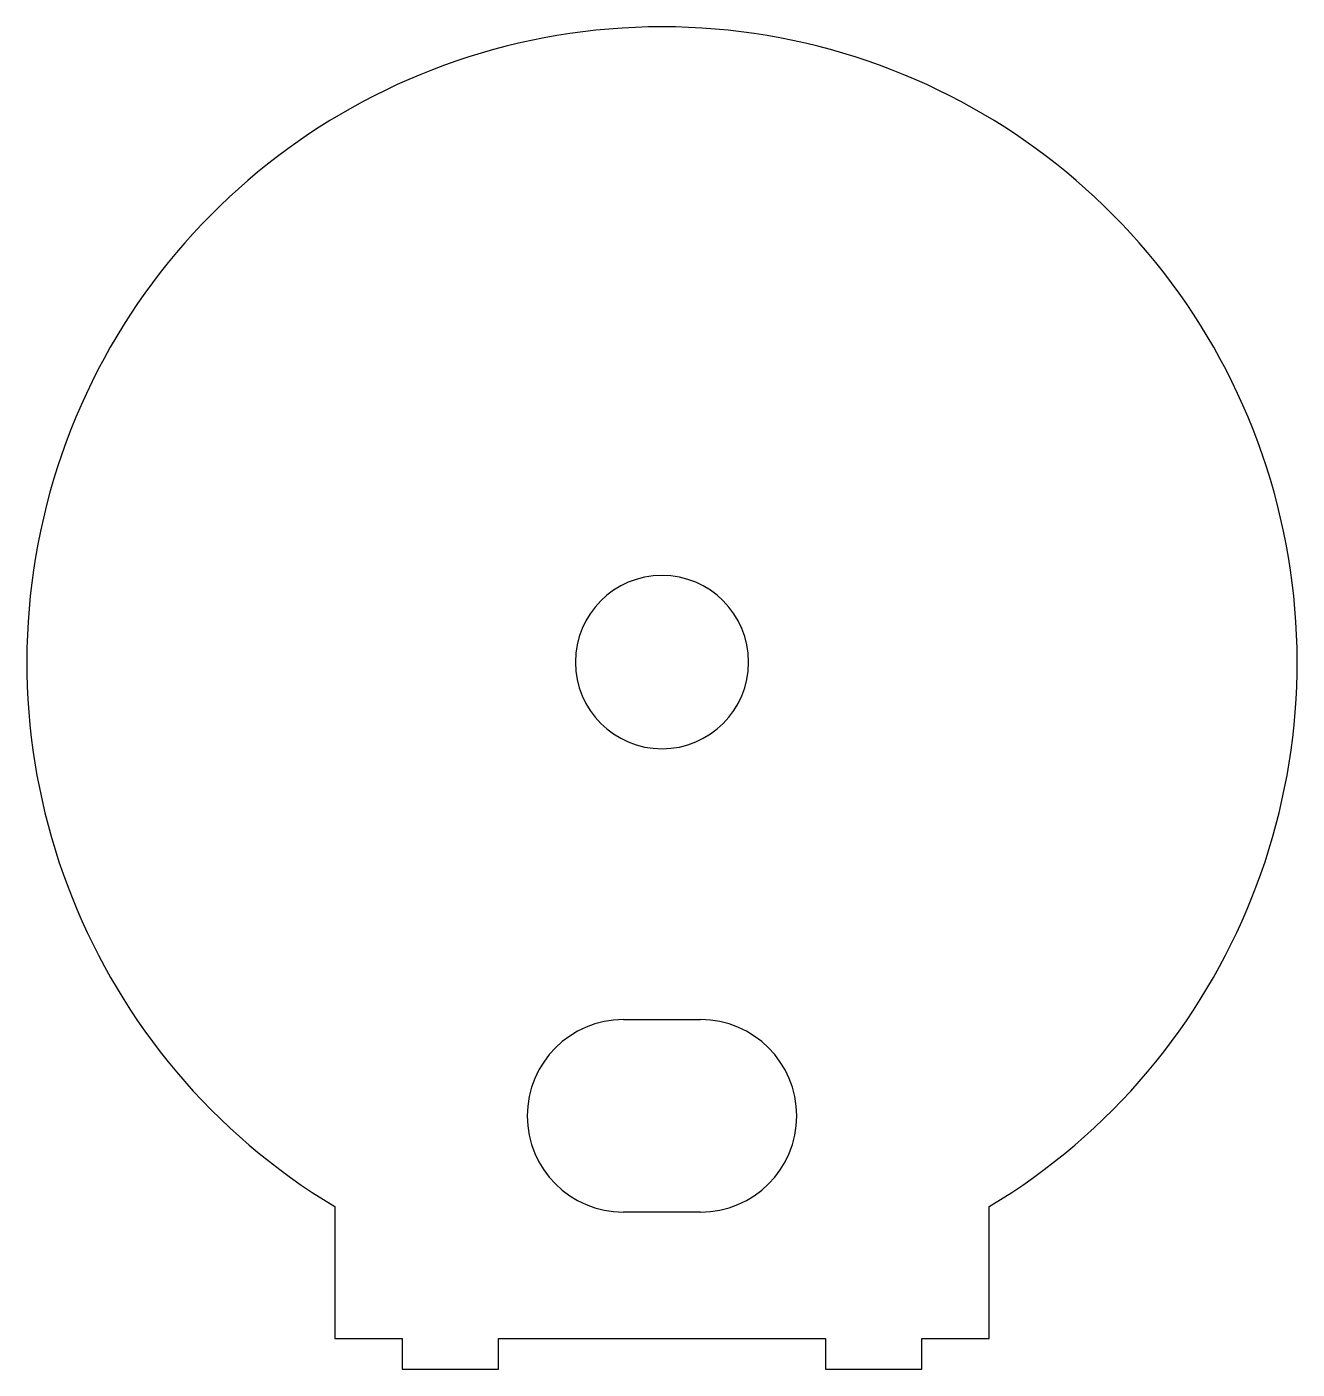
# Model space of a CAD drawing. Header units: millimetres. Extents: x 0 to 132, y 0 to 139.
import ezdxf

# ---------------------------------------------------------------- set-up
doc = ezdxf.new("R2010")
doc.units = ezdxf.units.MM

msp = doc.modelspace()

# ---------------------------------------------------------------- linework, layer by layer
at = {"layer": 'CUT'}
for p, q in [((62, 36.3125), (70, 36.3125)), ((32, 16.8815), (32, 3.175)), ((100, 3.175), (100, 16.8815)), ((70, 16.3125), (62, 16.3125)), ((32, 3.175), (39, 3.175)), ((39, 3.175), (39, 0)), ((49, 0), (49, 3.175)), ((49, 3.175), (83, 3.175)), ((83, 3.175), (83, 0)), ((93, 0), (93, 3.175)), ((93, 3.175), (100, 3.175)), ((39, 0), (49, 0)), ((83, 0), (93, 0))]:
    msp.add_line(p, q, dxfattribs=at)
for centre, radius, start, end in [((66, 73.45), 66, 301.0076, 238.9924), ((66, 73.45), 9, 0, 180), ((66, 73.45), 9, 180, 0), ((62, 26.3125), 10, 90, 270), ((70, 26.3125), 10, 270, 90)]:
    msp.add_arc(centre, radius, start, end, dxfattribs=at)

doc.saveas('drawing.dxf')
